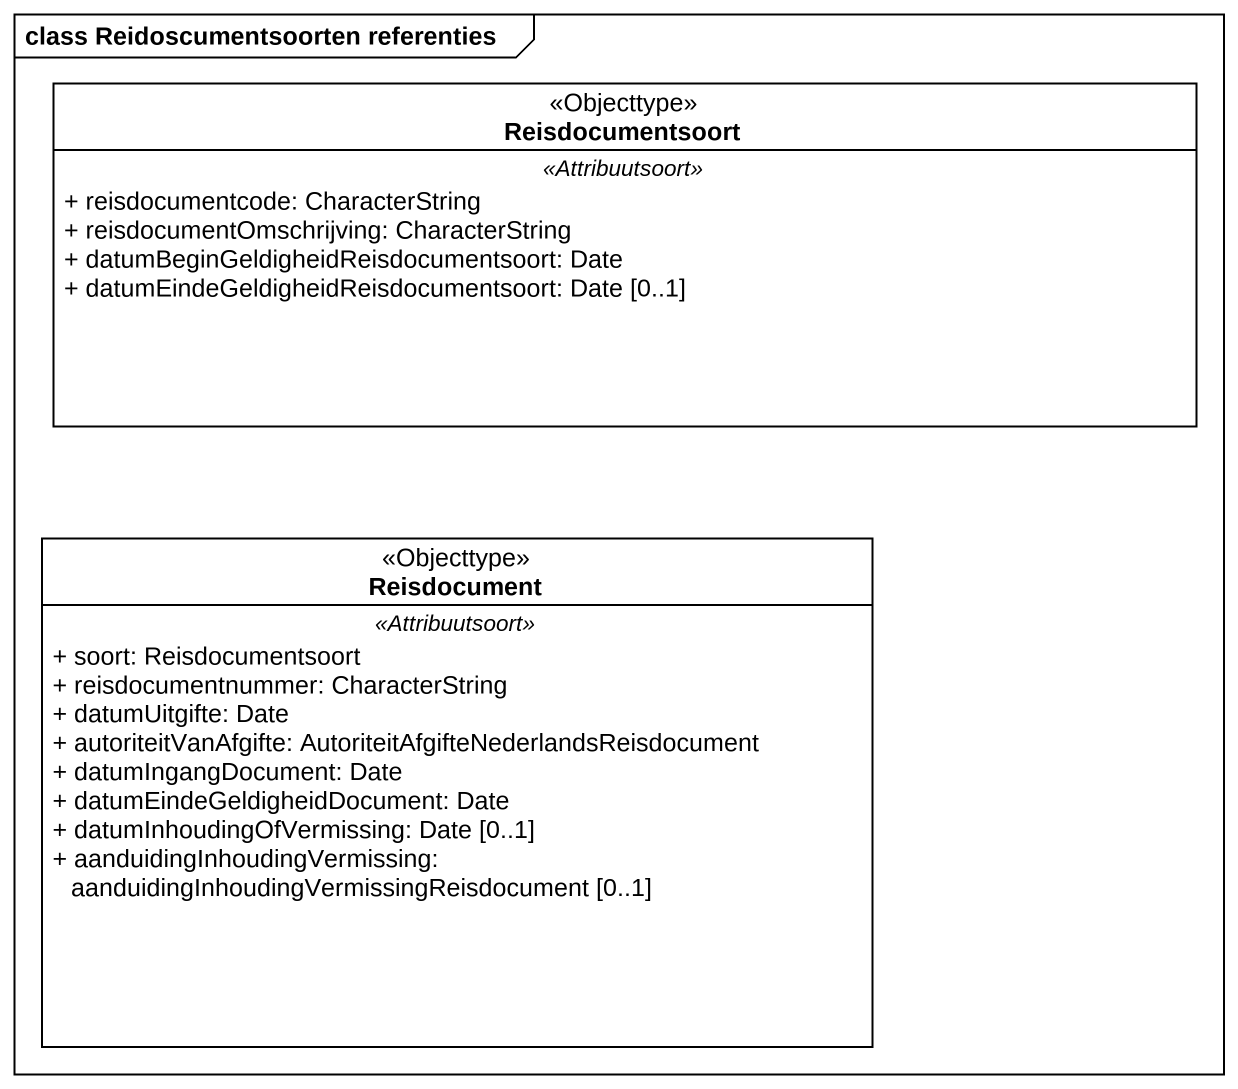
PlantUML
@startuml
mainframe class Reidoscumentsoorten referenties
hide circle
hide empty members
skinparam classAttributeIconSize 0
class Reisdocumentsoort <<Objecttype>> {
  .. <<Attribuutsoort>> ..
  + reisdocumentcode: CharacterString
  + reisdocumentOmschrijving: CharacterString
  + datumBeginGeldigheidReisdocumentsoort: Date
  + datumEindeGeldigheidReisdocumentsoort: Date [0..1]
}
class Reisdocument <<Objecttype>> {
  .. <<Attribuutsoort>> ..
  + soort: Reisdocumentsoort
  + reisdocumentnummer: CharacterString
  + datumUitgifte: Date
  + autoriteitVanAfgifte: AutoriteitAfgifteNederlandsReisdocument
  + datumIngangDocument: Date
  + datumEindeGeldigheidDocument: Date
  + datumInhoudingOfVermissing: Date [0..1]
  + aanduidingInhoudingVermissing: aanduidingInhoudingVermissingReisdocument [0..1]
}
@enduml
